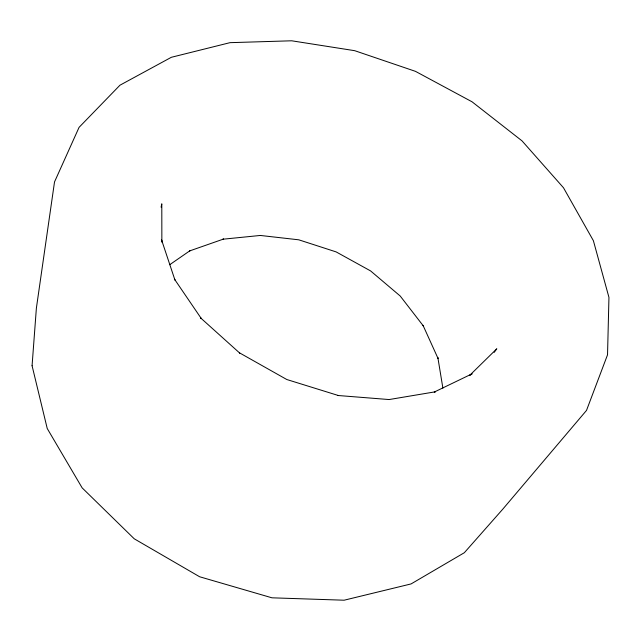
<?xml version="1.0" encoding="UTF-8"?>
<svg xmlns="http://www.w3.org/2000/svg" width="641" height="641" viewBox="0 0 641 641"><rect width="100%" height="100%" fill="white"/><g stroke="black" fill="none" stroke-linecap="round" stroke-linejoin="round"><path stroke-width="0.96" d="M161.091 207.179L161.796 203.822L161.861 242.162M494.187 352.366L496.807 348.784L469.805 375.265L472.129 373.791L434.294 392.036L435.463 391.779L389.111 399.551L338.063 395.505L338.552 395.569L286.799 379.52L239.422 352.806L239.734 353.095L200.633 317.928L201.258 318.489L174.384 279.027L174.945 280.037L161.436 239.494L161.796 240.808M169.785 264.661L190.225 250.535L189.456 250.984L223.557 239.045L222.876 239.213L260.318 235.455L298.762 239.814L336.124 251.897L370.578 270.911L400.2 296.006L423.332 325.932L423.02 325.332L438.027 358.431L437.859 357.59L442.891 388.134M32.074 365.731L47.234 428.517L82.144 487.865L134.241 538.801L199.615 576.756L271.968 597.813L344.113 600.208L411.073 583.927L464.34 552.71L502.832 509.106L586.507 410.416L607.532 354.818L608.95 297.4L593.39 240.695L563.487 187.757L522.03 140.876L472.056 101.807L415.472 71.351L354.705 50.687L291.679 40.792L229.991 42.667L171.347 57.289L119.955 85.205L79.067 127.359L54.517 181.932L36.377 308.169L32.074 365.731"/></g></svg>
